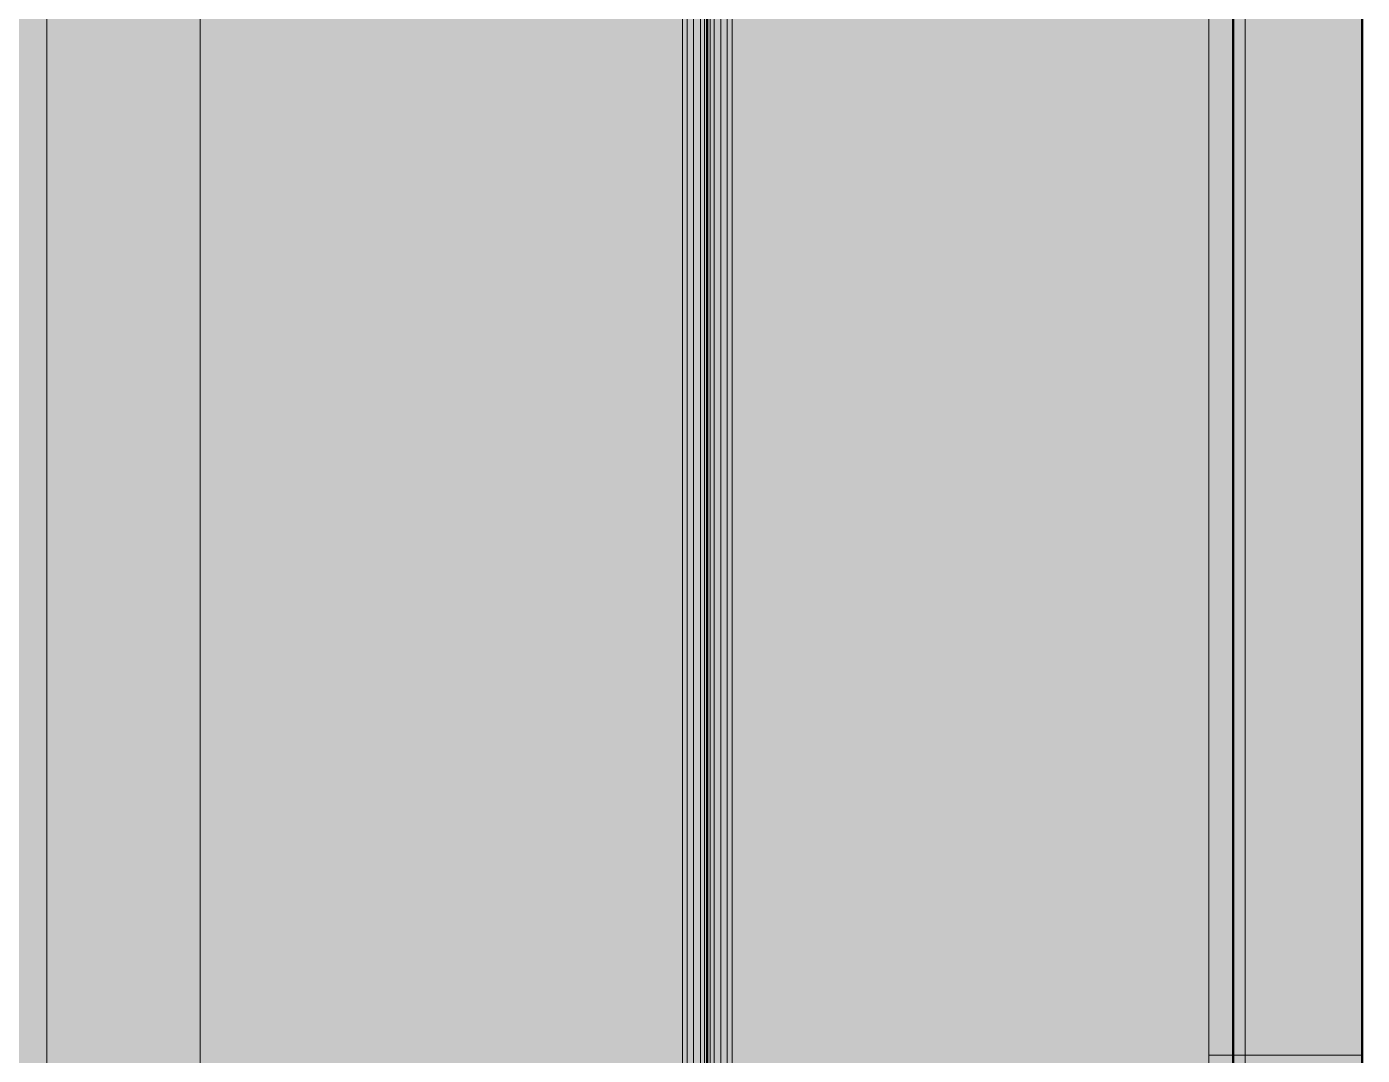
# Model space of a CAD drawing. Header units: inches. Extents: x -4126 to 2305, y -1116 to 12338.
# Drawn here: x -2715.1 to -2632.3, y 11901.2 to 11964.9 of the extents above; entities that cross this region are included whole.
import ezdxf

# ---------------------------------------------------------------- set-up
doc = ezdxf.new("R2010")
doc.units = ezdxf.units.IN
doc.header["$MEASUREMENT"] = 0
for name, color, linetype, lineweight in [('A-WALL', 113, 'Continuous', 13), ('I-WALL', 2, 'Continuous', 13), ('S-BEAM', 12, 'Continuous', 9)]:
    doc.layers.add(name, color=color, linetype=linetype, lineweight=lineweight)

# ---------------------------------------------------------------- blocks, each defined once
blk = doc.blocks.new('CTR - 1st Phase -Stairs _ Elevators_rvt-1-FRAMING PLAN - 1ST FLOOR')
at = {"layer": 'I-WALL', "lineweight": 5, "transparency": 33554585}
for points in [[(-2713.824, 11859.189), (-2704.324, 11859.189), (-2704.324, 12081.064), (-2713.824, 12081.064), (-2713.824, 11945.093)], [(-2639.574, 11893.189), (-2639.574, 12081.064), (-2640.324, 12081.064), (-2640.324, 11893.189)], [(-2632.324, 11901.189), (-2632.324, 12081.064), (-2639.574, 12081.064), (-2639.574, 11901.189), (-2632.672, 11901.189)], [(-2641.824, 11859.189), (-2640.324, 11859.189), (-2640.324, 12077.189), (-2641.824, 12077.189), (-2641.824, 11893.189)], [(-2639.574, 11893.189), (-2632.324, 11893.189), (-2632.324, 11901.189), (-2639.574, 11901.189)]]:
    blk.add_hatch(color=8, dxfattribs=at).paths.add_polyline_path(points, flags=0)
at = {"layer": 'I-WALL', "color": 9}
for p, q in [((-2713.824, 12077.189), (-2713.824, 11859.189)), ((-2704.324, 11859.189), (-2704.324, 12077.189)), ((-2641.824, 12077.189), (-2641.824, 11901.189)), ((-2632.324, 11901.189), (-2632.324, 12077.189)), ((-2640.324, 11901.189), (-2641.824, 11901.189)), ((-2632.324, 11901.189), (-2640.324, 11901.189))]:
    blk.add_line(p, q, dxfattribs=at)
at = {"layer": 'I-WALL', "color": 253}
for p, q in [((-2713.824, 11859.189), (-2713.824, 12077.189)), ((-2704.324, 12077.189), (-2704.324, 11859.189)), ((-2641.824, 11859.189), (-2641.824, 12077.189)), ((-2641.824, 11859.189), (-2641.824, 12077.189)), ((-2641.824, 12077.189), (-2641.824, 11859.189)), ((-2639.574, 11893.189), (-2639.574, 12077.189)), ((-2639.574, 12077.189), (-2639.574, 11893.189)), ((-2632.324, 11997.189), (-2632.324, 11893.189))]:
    blk.add_line(p, q, dxfattribs=at)
blk = doc.blocks.new('034100 - Precast Structural Concrete - Solid Plank - 12_-V26-FRAMING PLAN - 1ST FLOOR')
at = {"layer": 'S-BEAM', "transparency": 33554483}
for points in [[(222, 23.524), (222, 23.9), (4, 23.9), (4, 23.524), (136.096, 23.524)], [(222, 23.9), (222, 23.941), (136.096, 23.9)], [(222, 23.094), (4, 23.094), (4, 22.701), (222, 22.701)]]:
    blk.add_hatch(color=256, dxfattribs=at).paths.add_polyline_path(points, flags=0)
h = blk.add_hatch(color=256, dxfattribs=at)
h.paths.add_polyline_path([(222, -23.524), (222, -23.094), (4, -23.094), (4, -23.524), (136.096, -23.524)], flags=0)
h.paths.add_polyline_path([(222, 23.094), (222, 23.524), (4, 23.524), (4, 23.094), (136.096, 23.094)], flags=0)
h.paths.add_polyline_path([(222, -22.701), (222, -16.976), (4, -16.976), (4, -22.701), (136.096, -22.701)], flags=0)
h.paths.add_polyline_path([(222, 22.701), (4, 22.701), (4, -7.476), (222, -7.476)], flags=0)
at = {"layer": 'S-BEAM'}
for p, q in [((4, 23.941), (222, 23.941)), ((4, 23.9), (222, 23.9)), ((4, 23.764), (222, 23.764)), ((4, 23.764), (222, 23.764)), ((4, 23.524), (222, 23.524)), ((4, 23.094), (222, 23.094)), ((4, 23.094), (222, 23.094)), ((4, 22.701), (222, 22.701)), ((4, 22.402), (222, 22.402))]:
    blk.add_line(p, q, dxfattribs=at)
blk = doc.blocks.new('034100 - Precast Structural Concrete - Solid Plank - 12_-1872822-FRAMING PLAN - 1ST FLOOR')
at = {"layer": 'S-BEAM', "transparency": 33554483}
for points in [[(5, 23.941), (5, 23.9), (90.904, 23.941)], [(5, 23.9), (5, 23.524), (223, 23.524), (223, 23.9), (90.904, 23.9)], [(5, 22.701), (223, 22.701), (223, 23.094), (5, 23.094)]]:
    blk.add_hatch(color=256, dxfattribs=at).paths.add_polyline_path(points, flags=0)
h = blk.add_hatch(color=256, dxfattribs=at)
h.paths.add_polyline_path([(5, 23.094), (223, 23.094), (223, 23.524), (5, 23.524)], flags=0)
h.paths.add_polyline_path([(5, 22.701), (5, -7.142), (223, -7.142), (223, 22.701), (39, 22.701)], flags=0)
at = {"layer": 'S-BEAM'}
for p, q in [((5, 23.941), (223, 23.941)), ((5, 23.9), (223, 23.9)), ((5, 23.764), (223, 23.764)), ((5, 23.764), (223, 23.764)), ((5, 23.524), (223, 23.524)), ((5, 23.094), (223, 23.094)), ((5, 23.094), (223, 23.094)), ((5, 22.701), (223, 22.701)), ((5, 22.402), (223, 22.402)), ((223, -8.642), (5, -8.642)), ((5, -8.642), (223, -8.642))]:
    blk.add_line(p, q, dxfattribs=at)

msp = doc.modelspace()

# ---------------------------------------------------------------- linework, layer by layer
at = {"layer": 'A-WALL', "lineweight": 50}
for p, q in [((-2640.324, 11893.189), (-2640.324, 12077.189)), ((-2632.324, 12077.189), (-2632.324, 11893.189))]:
    msp.add_line(p, q, dxfattribs=at)

# ---------------------------------------------------------------- block references
at = {"lineweight": 5}
msp.add_blockref('CTR - 1st Phase -Stairs _ Elevators_rvt-1-FRAMING PLAN - 1ST FLOOR', (0, 0), dxfattribs=at)
at = {"layer": 'S-BEAM'}
for name, p, rotation in [('034100 - Precast Structural Concrete - Solid Plank - 12_-V26-FRAMING PLAN - 1ST FLOOR', (-2696.847, 12081.189), 270.0000000000003), ('034100 - Precast Structural Concrete - Solid Plank - 12_-1872822-FRAMING PLAN - 1ST FLOOR', (-2648.965, 11854.189), 90.00000000000053)]:
    msp.add_blockref(name, p, dxfattribs=dict(at, rotation=rotation))

doc.saveas('drawing.dxf')
